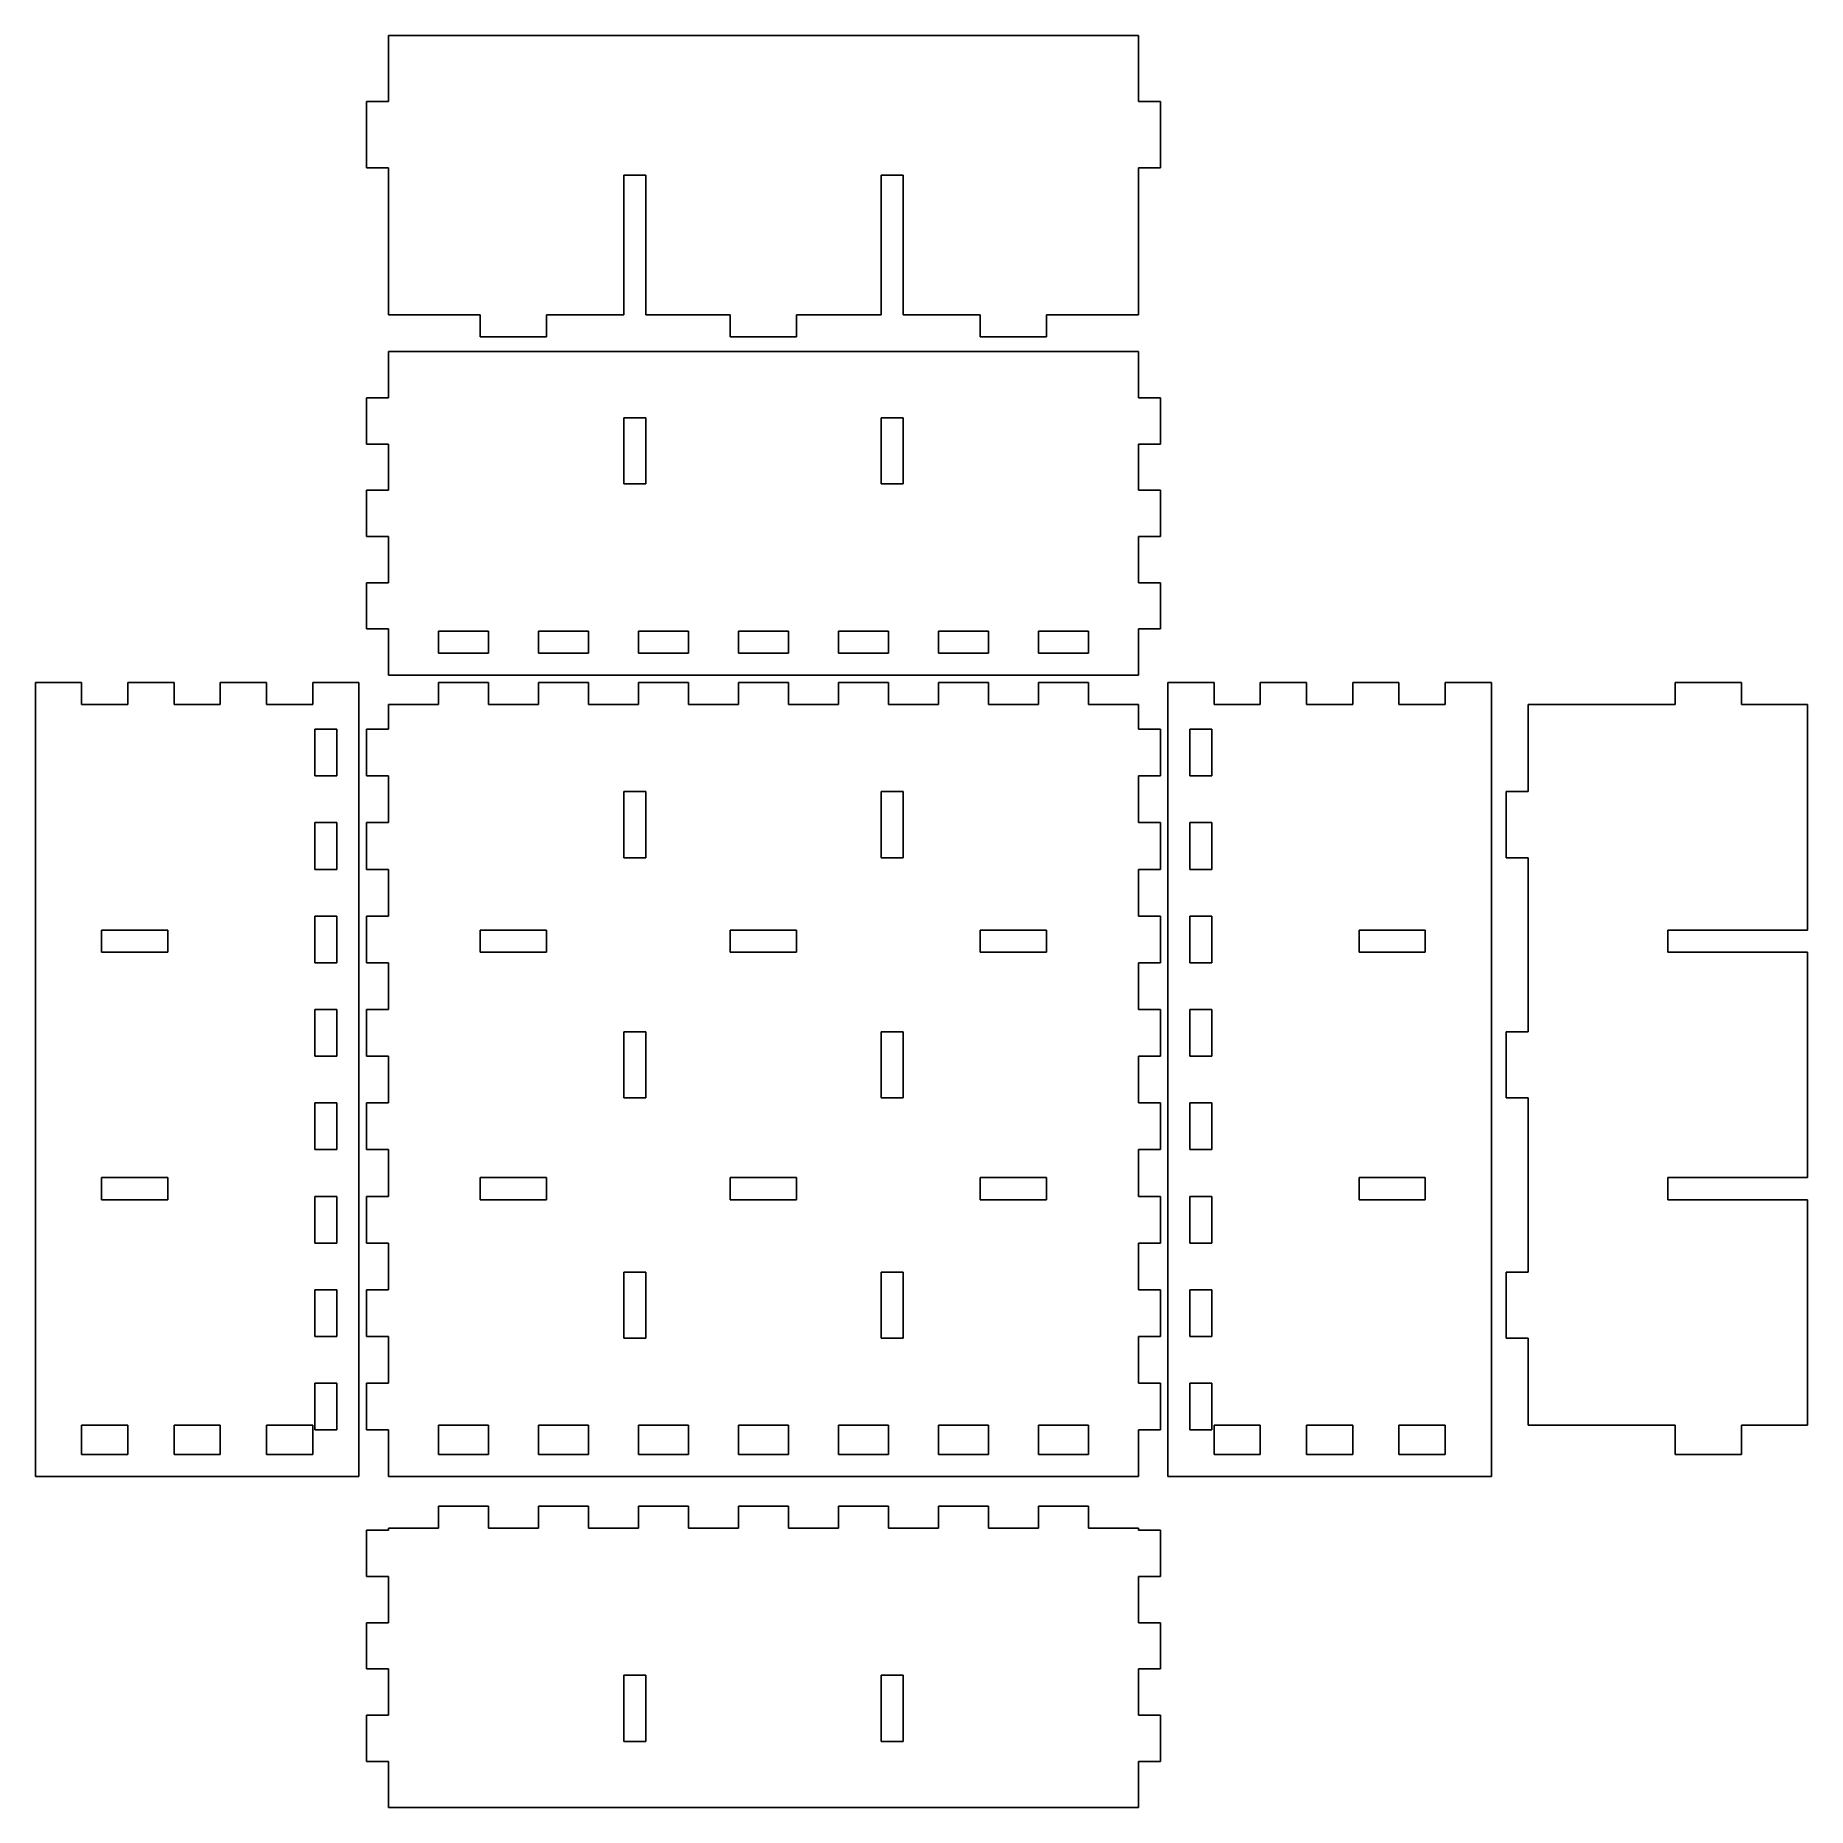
# Model space of a CAD drawing. Header units: metres. Extents: x -99 to 142, y -99 to 142.
import ezdxf

# ---------------------------------------------------------------- set-up
doc = ezdxf.new("R2010")
doc.units = ezdxf.units.M

msp = doc.modelspace()

# ---------------------------------------------------------------- linework, layer by layer
for p, q in [((51, 142), (-51, 142)), ((-51, 142), (-51, 133)), ((51, 133), (51, 142)), ((-51, 133), (-54, 133)), ((-54, 133), (-54, 124)), ((54, 133), (51, 133)), ((54, 124), (54, 133)), ((-54, 124), (-51, 124)), ((-51, 124), (-51, 104)), ((-19, 104), (-19, 123)), ((-19, 123), (-16, 123)), ((-16, 123), (-16, 104)), ((16, 104), (16, 123)), ((16, 123), (19, 123)), ((19, 123), (19, 104)), ((51, 104), (51, 124)), ((51, 124), (54, 124)), ((-51, 104), (-38.5, 104)), ((-38.5, 104), (-38.5, 101)), ((-29.5, 104), (-19, 104)), ((-29.5, 101), (-29.5, 104)), ((-16, 104), (-4.5, 104)), ((-4.5, 104), (-4.5, 101)), ((4.5, 101), (4.5, 104)), ((4.5, 104), (16, 104)), ((19, 104), (29.5, 104)), ((29.5, 104), (29.5, 101)), ((38.5, 101), (38.5, 104)), ((38.5, 104), (51, 104)), ((51, 99), (-51, 99)), ((-51, 99), (-51, 92.7143)), ((-38.5, 101), (-29.5, 101)), ((-4.5, 101), (4.5, 101)), ((29.5, 101), (38.5, 101)), ((51, 92.7143), (51, 99)), ((-51, 92.7143), (-54, 92.7143)), ((-54, 92.7143), (-54, 86.4286)), ((54, 92.7143), (51, 92.7143)), ((54, 86.4286), (54, 92.7143)), ((-19, 81), (-19, 90)), ((-19, 90), (-16, 90)), ((-16, 90), (-16, 81)), ((16, 81), (16, 90)), ((16, 90), (19, 90)), ((19, 90), (19, 81)), ((-54, 86.4286), (-51, 86.4286)), ((-51, 86.4286), (-51, 80.1429)), ((51, 80.1429), (51, 86.4286)), ((51, 86.4286), (54, 86.4286)), ((-51, 80.1429), (-54, 80.1429)), ((-54, 80.1429), (-54, 73.8571)), ((-16, 81), (-19, 81)), ((19, 81), (16, 81)), ((54, 80.1429), (51, 80.1429)), ((54, 73.8571), (54, 80.1429)), ((-54, 73.8571), (-51, 73.8571)), ((-51, 73.8571), (-51, 67.5714)), ((51, 67.5714), (51, 73.8571)), ((51, 73.8571), (54, 73.8571)), ((-51, 67.5714), (-54, 67.5714)), ((-54, 67.5714), (-54, 61.2857)), ((54, 67.5714), (51, 67.5714)), ((54, 61.2857), (54, 67.5714)), ((-54, 61.2857), (-51, 61.2857)), ((-51, 61.2857), (-51, 55)), ((-44.2, 58), (-44.2, 61)), ((-44.2, 61), (-37.4, 61)), ((-37.4, 61), (-37.4, 58)), ((-30.6, 58), (-30.6, 61)), ((-30.6, 61), (-23.8, 61)), ((-23.8, 61), (-23.8, 58)), ((-17, 58), (-17, 61)), ((-17, 61), (-10.2, 61)), ((-10.2, 61), (-10.2, 58)), ((-3.39999, 58), (-3.39999, 61)), ((-3.39999, 61), (3.39999, 61)), ((3.39999, 61), (3.39999, 58)), ((10.2, 58), (10.2, 61)), ((10.2, 61), (17, 61)), ((17, 61), (17, 58)), ((23.8, 58), (23.8, 61)), ((23.8, 61), (30.6, 61)), ((30.6, 61), (30.6, 58)), ((37.4, 58), (37.4, 61)), ((37.4, 61), (44.2, 61)), ((44.2, 61), (44.2, 58)), ((51, 61.2857), (54, 61.2857)), ((51, 55), (51, 61.2857)), ((-37.4, 58), (-44.2, 58)), ((-23.8, 58), (-30.6, 58)), ((-10.2, 58), (-17, 58)), ((3.39999, 58), (-3.39999, 58)), ((17, 58), (10.2, 58)), ((30.6, 58), (23.8, 58)), ((44.2, 58), (37.4, 58)), ((-92.7143, 54), (-99, 54)), ((-99, 54), (-99, -54)), ((-92.7143, 51), (-92.7143, 54)), ((-80.1429, 54), (-86.4286, 54)), ((-86.4286, 54), (-86.4286, 51)), ((-80.1429, 51), (-80.1429, 54)), ((-67.5714, 54), (-73.8571, 54)), ((-73.8571, 54), (-73.8571, 51)), ((-67.5714, 51), (-67.5714, 54)), ((-55, 54), (-61.2857, 54)), ((-61.2857, 54), (-61.2857, 51)), ((-55, -54), (-55, 54)), ((-51, 55), (51, 55)), ((-37.4, 54), (-44.2, 54)), ((-44.2, 54), (-44.2, 51)), ((-37.4, 51), (-37.4, 54)), ((-23.8, 54), (-30.6, 54)), ((-30.6, 54), (-30.6, 51)), ((-23.8, 51), (-23.8, 54)), ((-10.2, 54), (-17, 54)), ((-17, 54), (-17, 51)), ((-10.2, 51), (-10.2, 54)), ((3.39999, 54), (-3.39999, 54)), ((-3.39999, 54), (-3.39999, 51)), ((3.39999, 51), (3.39999, 54)), ((17, 54), (10.2, 54)), ((10.2, 54), (10.2, 51)), ((17, 51), (17, 54)), ((30.6, 54), (23.8, 54)), ((23.8, 54), (23.8, 51)), ((30.6, 51), (30.6, 54)), ((44.2, 54), (37.4, 54)), ((37.4, 54), (37.4, 51)), ((44.2, 51), (44.2, 54)), ((61.2857, 54), (55, 54)), ((55, 54), (55, -54)), ((61.2857, 51), (61.2857, 54)), ((73.8571, 54), (67.5714, 54)), ((67.5714, 54), (67.5714, 51)), ((73.8571, 51), (73.8571, 54)), ((86.4286, 54), (80.1429, 54)), ((80.1429, 54), (80.1429, 51)), ((86.4286, 51), (86.4286, 54)), ((99, 54), (92.7143, 54)), ((92.7143, 54), (92.7143, 51)), ((99, -54), (99, 54)), ((133, 54), (124, 54)), ((124, 54), (124, 51)), ((133, 51), (133, 54)), ((-86.4286, 51), (-92.7143, 51)), ((-73.8571, 51), (-80.1429, 51)), ((-61.2857, 51), (-67.5714, 51)), ((-44.2, 51), (-51, 51)), ((-51, 51), (-51, 47.647)), ((-30.6, 51), (-37.4, 51)), ((-17, 51), (-23.8, 51)), ((-3.39999, 51), (-10.2, 51)), ((10.2, 51), (3.39999, 51)), ((23.8, 51), (17, 51)), ((37.4, 51), (30.6, 51)), ((51, 51), (44.2, 51)), ((51, 47.647), (51, 51)), ((67.5714, 51), (61.2857, 51)), ((80.1429, 51), (73.8571, 51)), ((92.7143, 51), (86.4286, 51)), ((124, 51), (104, 51)), ((104, 51), (104, 39.1667)), ((142, 51), (133, 51)), ((142, 20.3333), (142, 51)), ((-61, 41.2941), (-61, 47.647)), ((-61, 47.647), (-58, 47.647)), ((-58, 47.647), (-58, 41.2941)), ((-51, 47.647), (-54, 47.647)), ((-54, 47.647), (-54, 41.2941)), ((54, 47.647), (51, 47.647)), ((54, 41.2941), (54, 47.647)), ((58, 41.2941), (58, 47.647)), ((58, 47.647), (61, 47.647)), ((61, 47.647), (61, 41.2941)), ((-58, 41.2941), (-61, 41.2941)), ((-54, 41.2941), (-51, 41.2941)), ((-51, 41.2941), (-51, 34.9412)), ((51, 34.9412), (51, 41.2941)), ((51, 41.2941), (54, 41.2941)), ((61, 41.2941), (58, 41.2941)), ((-19, 30.1667), (-19, 39.1667)), ((-19, 39.1667), (-16, 39.1667)), ((-16, 39.1667), (-16, 30.1667)), ((16, 30.1667), (16, 39.1667)), ((16, 39.1667), (19, 39.1667)), ((19, 39.1667), (19, 30.1667)), ((104, 39.1667), (101, 39.1667)), ((101, 39.1667), (101, 30.1667)), ((-61, 28.5882), (-61, 34.9412)), ((-61, 34.9412), (-58, 34.9412)), ((-58, 34.9412), (-58, 28.5882)), ((-51, 34.9412), (-54, 34.9412)), ((-54, 34.9412), (-54, 28.5882)), ((54, 34.9412), (51, 34.9412)), ((54, 28.5882), (54, 34.9412)), ((58, 28.5882), (58, 34.9412)), ((58, 34.9412), (61, 34.9412)), ((61, 34.9412), (61, 28.5882)), ((-16, 30.1667), (-19, 30.1667)), ((19, 30.1667), (16, 30.1667)), ((101, 30.1667), (104, 30.1667)), ((104, 30.1667), (104, 6.5)), ((-58, 28.5882), (-61, 28.5882)), ((-54, 28.5882), (-51, 28.5882)), ((-51, 28.5882), (-51, 22.2353)), ((51, 22.2353), (51, 28.5882)), ((51, 28.5882), (54, 28.5882)), ((61, 28.5882), (58, 28.5882)), ((-61, 15.8823), (-61, 22.2353)), ((-61, 22.2353), (-58, 22.2353)), ((-58, 22.2353), (-58, 15.8823)), ((-51, 22.2353), (-54, 22.2353)), ((-54, 22.2353), (-54, 15.8823)), ((54, 22.2353), (51, 22.2353)), ((54, 15.8823), (54, 22.2353)), ((58, 15.8823), (58, 22.2353)), ((58, 22.2353), (61, 22.2353)), ((61, 22.2353), (61, 15.8823)), ((-90, 17.3333), (-90, 20.3333)), ((-90, 20.3333), (-81, 20.3333)), ((-81, 20.3333), (-81, 17.3333)), ((-38.5, 17.3333), (-38.5, 20.3333)), ((-38.5, 20.3333), (-29.5, 20.3333)), ((-29.5, 20.3333), (-29.5, 17.3333)), ((-4.5, 17.3333), (-4.5, 20.3333)), ((-4.5, 20.3333), (4.5, 20.3333)), ((4.5, 20.3333), (4.5, 17.3333)), ((29.5, 17.3333), (29.5, 20.3333)), ((29.5, 20.3333), (38.5, 20.3333)), ((38.5, 20.3333), (38.5, 17.3333)), ((81, 17.3333), (81, 20.3333)), ((81, 20.3333), (90, 20.3333)), ((90, 20.3333), (90, 17.3333)), ((123, 17.3333), (123, 20.3333)), ((123, 20.3333), (142, 20.3333)), ((-81, 17.3333), (-90, 17.3333)), ((-29.5, 17.3333), (-38.5, 17.3333)), ((4.5, 17.3333), (-4.5, 17.3333)), ((38.5, 17.3333), (29.5, 17.3333)), ((90, 17.3333), (81, 17.3333)), ((142, 17.3333), (123, 17.3333)), ((142, -13.3333), (142, 17.3333)), ((-58, 15.8823), (-61, 15.8823)), ((-54, 15.8823), (-51, 15.8823)), ((-51, 15.8823), (-51, 9.5294)), ((51, 9.5294), (51, 15.8823)), ((51, 15.8823), (54, 15.8823)), ((61, 15.8823), (58, 15.8823)), ((-61, 3.17647), (-61, 9.5294)), ((-61, 9.5294), (-58, 9.5294)), ((-58, 9.5294), (-58, 3.17647)), ((-51, 9.5294), (-54, 9.5294)), ((-54, 9.5294), (-54, 3.17645)), ((54, 9.5294), (51, 9.5294)), ((54, 3.17645), (54, 9.5294)), ((58, 3.17647), (58, 9.5294)), ((58, 9.5294), (61, 9.5294)), ((61, 9.5294), (61, 3.17647)), ((-19, -2.5), (-19, 6.5)), ((-19, 6.5), (-16, 6.5)), ((-16, 6.5), (-16, -2.5)), ((16, -2.5), (16, 6.5)), ((16, 6.5), (19, 6.5)), ((19, 6.5), (19, -2.5)), ((104, 6.5), (101, 6.5)), ((101, 6.5), (101, -2.5)), ((-58, 3.17647), (-61, 3.17647)), ((-54, 3.17645), (-51, 3.17645)), ((-51, 3.17645), (-51, -3.17647)), ((51, -3.17647), (51, 3.17645)), ((51, 3.17645), (54, 3.17645)), ((61, 3.17647), (58, 3.17647)), ((-61, -9.5294), (-61, -3.17647)), ((-61, -3.17647), (-58, -3.17647)), ((-58, -3.17647), (-58, -9.5294)), ((-51, -3.17647), (-54, -3.17647)), ((-54, -3.17647), (-54, -9.5294)), ((-16, -2.5), (-19, -2.5)), ((19, -2.5), (16, -2.5)), ((54, -3.17647), (51, -3.17647)), ((54, -9.5294), (54, -3.17647)), ((58, -9.5294), (58, -3.17647)), ((58, -3.17647), (61, -3.17647)), ((61, -3.17647), (61, -9.5294)), ((101, -2.5), (104, -2.5)), ((104, -2.5), (104, -26.1667)), ((-58, -9.5294), (-61, -9.5294)), ((-54, -9.5294), (-51, -9.5294)), ((-51, -9.5294), (-51, -15.8823)), ((51, -15.8823), (51, -9.5294)), ((51, -9.5294), (54, -9.5294)), ((61, -9.5294), (58, -9.5294)), ((-90, -16.3333), (-90, -13.3333)), ((-90, -13.3333), (-81, -13.3333)), ((-81, -13.3333), (-81, -16.3333)), ((-38.5, -16.3333), (-38.5, -13.3333)), ((-38.5, -13.3333), (-29.5, -13.3333)), ((-29.5, -13.3333), (-29.5, -16.3333)), ((-4.5, -16.3333), (-4.5, -13.3333)), ((-4.5, -13.3333), (4.5, -13.3333)), ((4.5, -13.3333), (4.5, -16.3333)), ((29.5, -16.3333), (29.5, -13.3333)), ((29.5, -13.3333), (38.5, -13.3333)), ((38.5, -13.3333), (38.5, -16.3333)), ((81, -16.3333), (81, -13.3333)), ((81, -13.3333), (90, -13.3333)), ((90, -13.3333), (90, -16.3333)), ((123, -16.3333), (123, -13.3333)), ((123, -13.3333), (142, -13.3333)), ((-81, -16.3333), (-90, -16.3333)), ((-61, -22.2353), (-61, -15.8823)), ((-61, -15.8823), (-58, -15.8823)), ((-58, -15.8823), (-58, -22.2353)), ((-51, -15.8823), (-54, -15.8823)), ((-54, -15.8823), (-54, -22.2353)), ((-29.5, -16.3333), (-38.5, -16.3333)), ((4.5, -16.3333), (-4.5, -16.3333)), ((38.5, -16.3333), (29.5, -16.3333)), ((54, -15.8823), (51, -15.8823)), ((54, -22.2353), (54, -15.8823)), ((58, -22.2353), (58, -15.8823)), ((58, -15.8823), (61, -15.8823)), ((61, -15.8823), (61, -22.2353)), ((90, -16.3333), (81, -16.3333)), ((142, -16.3333), (123, -16.3333)), ((142, -47), (142, -16.3333)), ((-58, -22.2353), (-61, -22.2353)), ((-54, -22.2353), (-51, -22.2353)), ((-51, -22.2353), (-51, -28.5882)), ((51, -28.5882), (51, -22.2353)), ((51, -22.2353), (54, -22.2353)), ((61, -22.2353), (58, -22.2353)), ((-19, -35.1667), (-19, -26.1667)), ((-19, -26.1667), (-16, -26.1667)), ((-16, -26.1667), (-16, -35.1667)), ((16, -35.1667), (16, -26.1667)), ((16, -26.1667), (19, -26.1667)), ((19, -26.1667), (19, -35.1667)), ((104, -26.1667), (101, -26.1667)), ((101, -26.1667), (101, -35.1667)), ((-61, -34.9412), (-61, -28.5882)), ((-61, -28.5882), (-58, -28.5882)), ((-58, -28.5882), (-58, -34.9412)), ((-51, -28.5882), (-54, -28.5882)), ((-54, -28.5882), (-54, -34.9412)), ((54, -28.5882), (51, -28.5882)), ((54, -34.9412), (54, -28.5882)), ((58, -34.9412), (58, -28.5882)), ((58, -28.5882), (61, -28.5882)), ((61, -28.5882), (61, -34.9412)), ((-58, -34.9412), (-61, -34.9412)), ((-54, -34.9412), (-51, -34.9412)), ((-51, -34.9412), (-51, -41.2941)), ((-16, -35.1667), (-19, -35.1667)), ((19, -35.1667), (16, -35.1667)), ((51, -41.2941), (51, -34.9412)), ((51, -34.9412), (54, -34.9412)), ((61, -34.9412), (58, -34.9412)), ((101, -35.1667), (104, -35.1667)), ((104, -35.1667), (104, -47)), ((-61, -47.647), (-61, -41.2941)), ((-61, -41.2941), (-58, -41.2941)), ((-58, -41.2941), (-58, -47.647)), ((-51, -41.2941), (-54, -41.2941)), ((-54, -41.2941), (-54, -47.647)), ((54, -41.2941), (51, -41.2941)), ((54, -47.647), (54, -41.2941)), ((58, -47.647), (58, -41.2941)), ((58, -41.2941), (61, -41.2941)), ((61, -41.2941), (61, -47.647)), ((-92.7143, -51), (-92.7143, -47)), ((-92.7143, -47), (-86.4286, -47)), ((-86.4286, -47), (-86.4286, -51)), ((-80.1429, -51), (-80.1429, -47)), ((-80.1429, -47), (-73.8571, -47)), ((-73.8571, -47), (-73.8571, -51)), ((-67.5714, -51), (-67.5714, -47)), ((-67.5714, -47), (-61.2857, -47)), ((-61.2857, -47), (-61.2857, -51)), ((-58, -47.647), (-61, -47.647)), ((-54, -47.647), (-51, -47.647)), ((-51, -47.647), (-51, -54)), ((-44.2, -51), (-44.2, -47)), ((-44.2, -47), (-37.4, -47)), ((-37.4, -47), (-37.4, -51)), ((-30.6, -51), (-30.6, -47)), ((-30.6, -47), (-23.8, -47)), ((-23.8, -47), (-23.8, -51)), ((-17, -51), (-17, -47)), ((-17, -47), (-10.2, -47)), ((-10.2, -47), (-10.2, -51)), ((-3.39999, -51), (-3.39999, -47)), ((-3.39999, -47), (3.39999, -47)), ((3.39999, -47), (3.39999, -51)), ((10.2, -51), (10.2, -47)), ((10.2, -47), (17, -47)), ((17, -47), (17, -51)), ((23.8, -51), (23.8, -47)), ((23.8, -47), (30.6, -47)), ((30.6, -47), (30.6, -51)), ((37.4, -51), (37.4, -47)), ((37.4, -47), (44.2, -47)), ((44.2, -47), (44.2, -51)), ((51, -47.647), (54, -47.647)), ((51, -54), (51, -47.647)), ((61, -47.647), (58, -47.647)), ((61.2857, -51), (61.2857, -47)), ((61.2857, -47), (67.5714, -47)), ((67.5714, -47), (67.5714, -51)), ((73.8571, -51), (73.8571, -47)), ((73.8571, -47), (80.1429, -47)), ((80.1429, -47), (80.1429, -51)), ((86.4286, -51), (86.4286, -47)), ((86.4286, -47), (92.7143, -47)), ((92.7143, -47), (92.7143, -51)), ((104, -47), (124, -47)), ((124, -47), (124, -51)), ((133, -47), (142, -47)), ((133, -51), (133, -47)), ((-86.4286, -51), (-92.7143, -51)), ((-73.8571, -51), (-80.1429, -51)), ((-61.2857, -51), (-67.5714, -51)), ((-37.4, -51), (-44.2, -51)), ((-23.8, -51), (-30.6, -51)), ((-10.2, -51), (-17, -51)), ((3.39999, -51), (-3.39999, -51)), ((17, -51), (10.2, -51)), ((30.6, -51), (23.8, -51)), ((44.2, -51), (37.4, -51)), ((67.5714, -51), (61.2857, -51)), ((80.1429, -51), (73.8571, -51)), ((92.7143, -51), (86.4286, -51)), ((124, -51), (133, -51)), ((-99, -54), (-55, -54)), ((-51, -54), (51, -54)), ((55, -54), (99, -54)), ((-37.4, -58), (-44.2, -58)), ((-44.2, -58), (-44.2, -61)), ((-37.4, -61), (-37.4, -58)), ((-23.8, -58), (-30.6, -58)), ((-30.6, -58), (-30.6, -61)), ((-23.8, -61), (-23.8, -58)), ((-10.2, -58), (-17, -58)), ((-17, -58), (-17, -61)), ((-10.2, -61), (-10.2, -58)), ((3.39999, -58), (-3.39999, -58)), ((-3.39999, -58), (-3.39999, -61)), ((3.39999, -61), (3.39999, -58)), ((17, -58), (10.2, -58)), ((10.2, -58), (10.2, -61)), ((17, -61), (17, -58)), ((30.6, -58), (23.8, -58)), ((23.8, -58), (23.8, -61)), ((30.6, -61), (30.6, -58)), ((44.2, -58), (37.4, -58)), ((37.4, -58), (37.4, -61)), ((44.2, -61), (44.2, -58)), ((-51, -61.2857), (-54, -61.2857)), ((-54, -61.2857), (-54, -67.5714)), ((-44.2, -61), (-51, -61)), ((-51, -61), (-51, -61.2857)), ((-30.6, -61), (-37.4, -61)), ((-17, -61), (-23.8, -61)), ((-3.39999, -61), (-10.2, -61)), ((10.2, -61), (3.39999, -61)), ((23.8, -61), (17, -61)), ((37.4, -61), (30.6, -61)), ((51, -61), (44.2, -61)), ((51, -61.2857), (51, -61)), ((54, -61.2857), (51, -61.2857)), ((54, -67.5714), (54, -61.2857)), ((-54, -67.5714), (-51, -67.5714)), ((-51, -67.5714), (-51, -73.8571)), ((51, -73.8571), (51, -67.5714)), ((51, -67.5714), (54, -67.5714)), ((-51, -73.8571), (-54, -73.8571)), ((-54, -73.8571), (-54, -80.1429)), ((54, -73.8571), (51, -73.8571)), ((54, -80.1429), (54, -73.8571)), ((-54, -80.1429), (-51, -80.1429)), ((-51, -80.1429), (-51, -86.4286)), ((-19, -90), (-19, -81)), ((-19, -81), (-16, -81)), ((-16, -81), (-16, -90)), ((16, -90), (16, -81)), ((16, -81), (19, -81)), ((19, -81), (19, -90)), ((51, -86.4286), (51, -80.1429)), ((51, -80.1429), (54, -80.1429)), ((-51, -86.4286), (-54, -86.4286)), ((-54, -86.4286), (-54, -92.7143)), ((54, -86.4286), (51, -86.4286)), ((54, -92.7143), (54, -86.4286)), ((-16, -90), (-19, -90)), ((19, -90), (16, -90)), ((-54, -92.7143), (-51, -92.7143)), ((-51, -92.7143), (-51, -99)), ((51, -92.7143), (54, -92.7143)), ((51, -99), (51, -92.7143)), ((-51, -99), (51, -99))]:
    msp.add_line(p, q)

doc.saveas('drawing.dxf')
